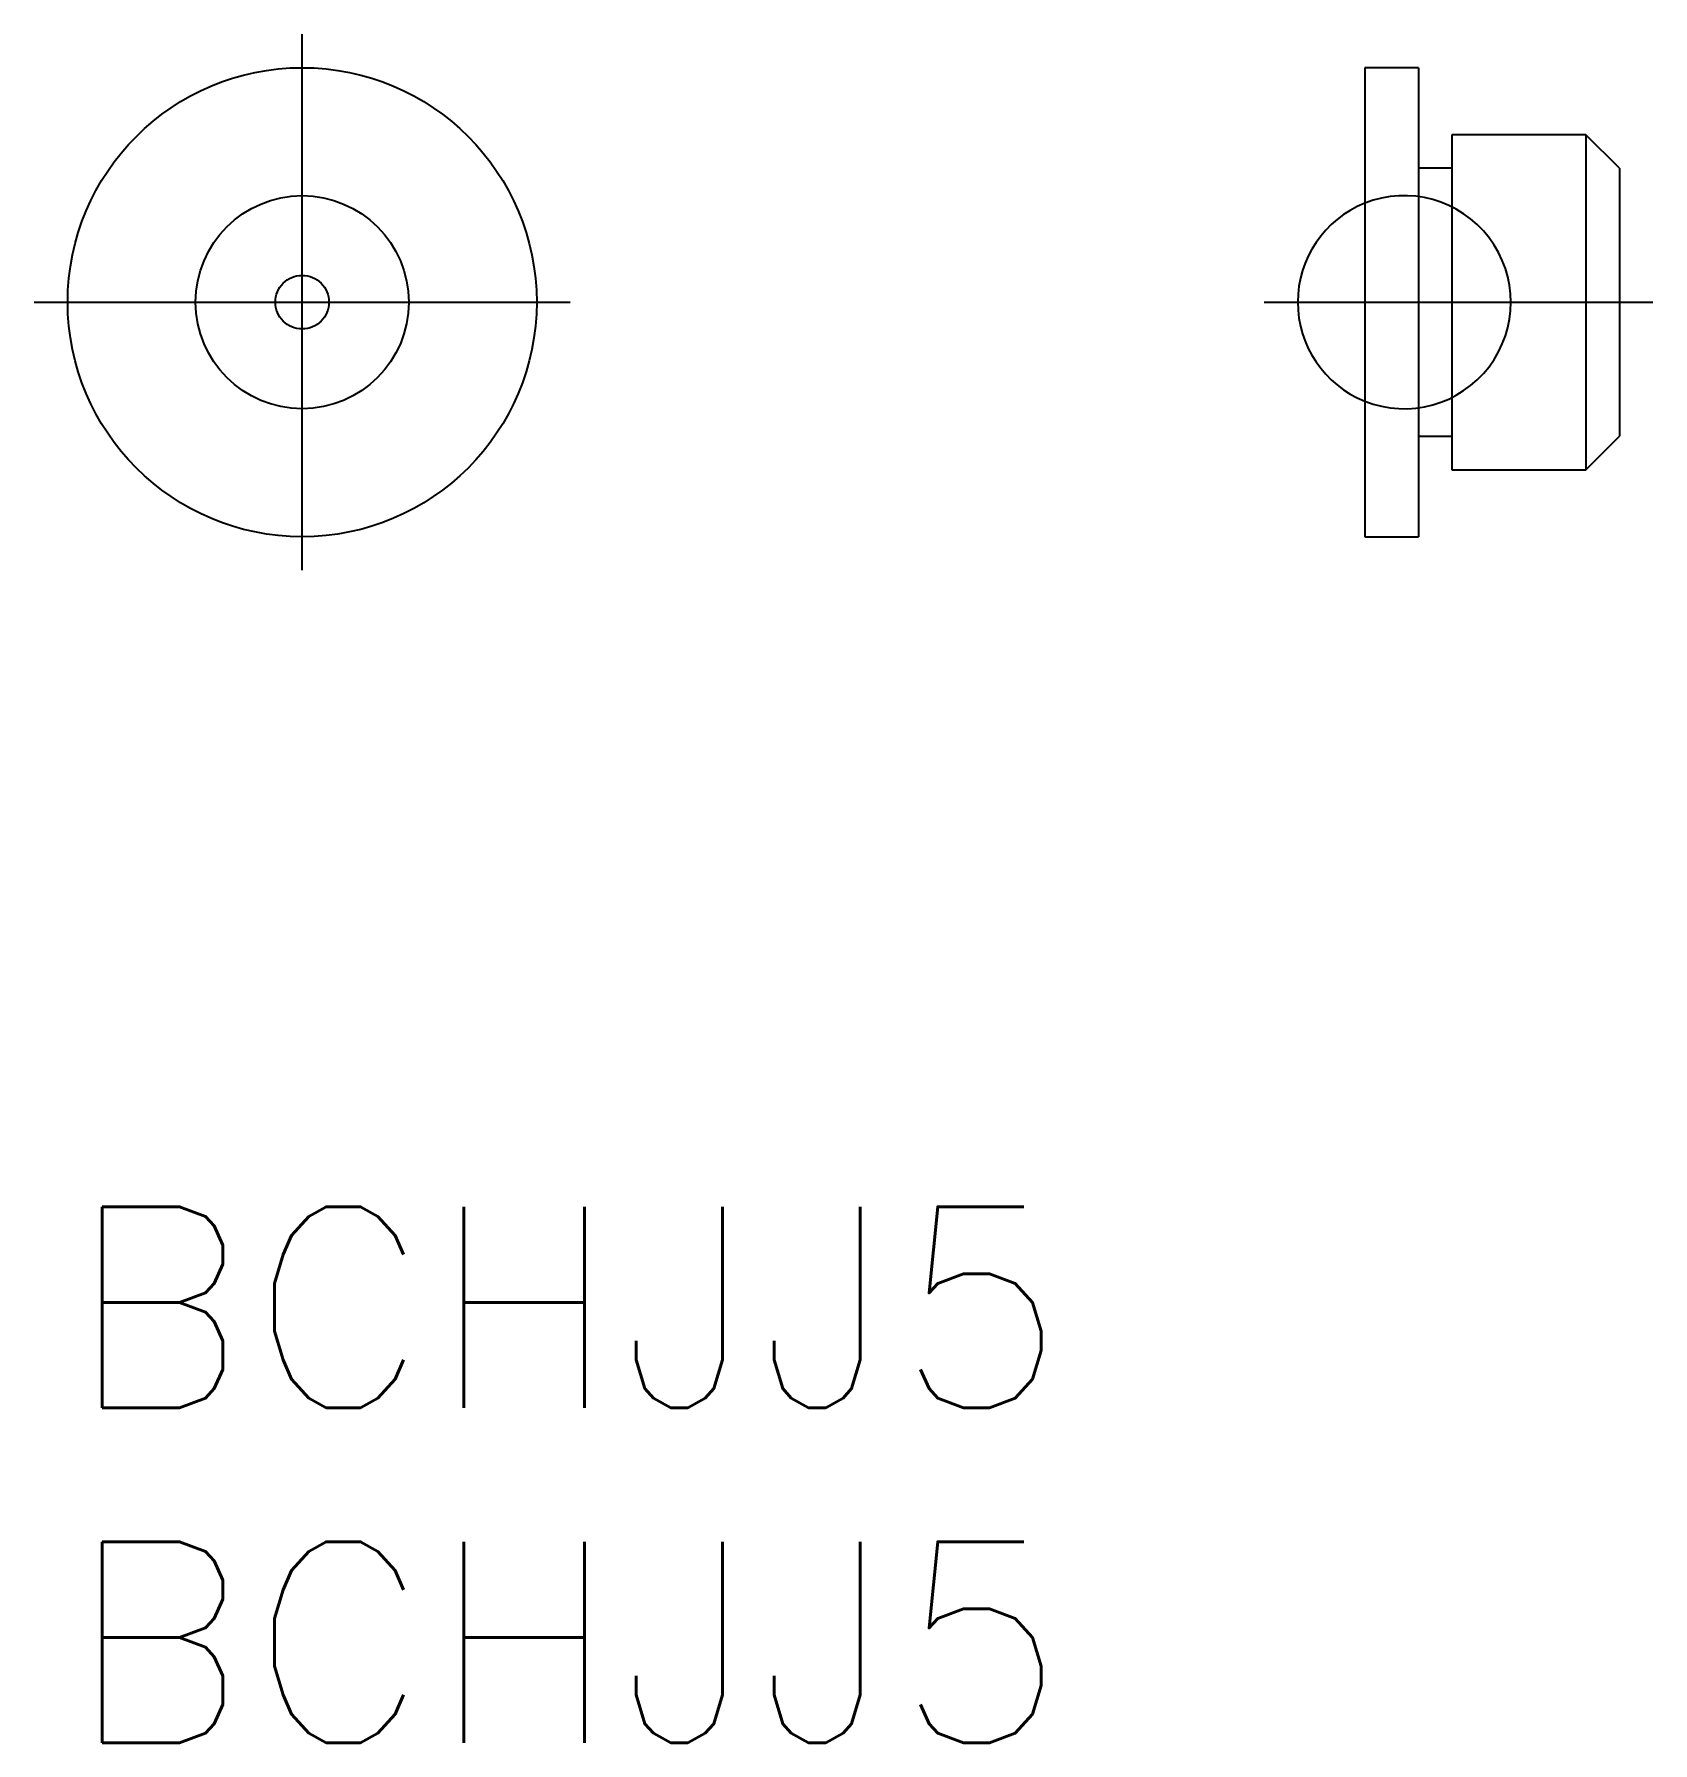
# Model space of a CAD drawing. Extents: x -0.5 to 23.7, y -8 to 17.5.
import ezdxf

# ---------------------------------------------------------------- set-up
doc = ezdxf.new("R2010")
doc.units = 0
doc.header["$LTSCALE"] = 0.5
doc.linetypes.add('CENTER', pattern=[50.8, 31.75, -6.35, 6.35, -6.35])
doc.linetypes.add('DASHED', pattern=[19.05, 12.7, -6.35])
for name, color, linetype in [('MSM_CENTER', 1, 'CENTER'), ('MSM_CONTINUOUS', 7, 'CONTINUOUS'), ('MSM_DASHED', 4, 'DASHED'), ('MSM_PART_NUMBER', 7, 'CONTINUOUS')]:
    doc.layers.add(name, color=color, linetype=linetype)
doc.styles.get("Standard").update_dxf_attribs({"font": 'txt.shx', "height": 3, "bigfont": 'bigfont.shx'})

# ---------------------------------------------------------------- blocks, each defined once
blk = doc.blocks.new('*U2')
at = {"layer": 'MSM_PART_NUMBER'}
blk.add_text('BCHJJ5', height=3, dxfattribs=at).set_placement((0, -3))
blk = doc.blocks.new('*U3')
at = {"layer": 'MSM_PART_NUMBER'}
blk.add_text('BCHJJ5', height=3, dxfattribs=at).set_placement((0, -8))

msp = doc.modelspace()

# ---------------------------------------------------------------- linework, layer by layer
at = {"layer": 'MSM_CENTER'}
for p, q in [((3.5, 9.5), (3.5, 17.5)), ((-0.5, 13.5), (7.5, 13.5)), ((17.858, 13.5), (23.658, 13.5))]:
    msp.add_line(p, q, dxfattribs=at)
at = {"layer": 'MSM_CONTINUOUS'}
for p, q in [((20.158, 17), (19.358, 17)), ((19.358, 17), (19.358, 10)), ((20.158, 17), (20.158, 10)), ((22.658, 16), (20.658, 16)), ((20.658, 16), (20.658, 11)), ((23.158, 15.5), (22.658, 16)), ((22.658, 16), (22.658, 11)), ((20.658, 15.5), (20.158, 15.5)), ((23.158, 15.5), (23.158, 11.5)), ((20.158, 11.5), (20.658, 11.5)), ((22.658, 11), (23.158, 11.5)), ((20.658, 11), (22.658, 11)), ((19.358, 10), (20.158, 10))]:
    msp.add_line(p, q, dxfattribs=at)
for radius in [3.5, 1.59]:
    msp.add_circle((3.5, 13.5), radius, dxfattribs=at)
msp.add_arc((19.948, 13.5), 1.59, 111.7816, 248.2184, dxfattribs=at)
at = {"layer": 'MSM_DASHED'}
msp.add_circle((3.5, 13.5), 0.4, dxfattribs=at)
msp.add_arc((19.948, 13.5), 1.59, 248.2184, 111.7816, dxfattribs=at)

# ---------------------------------------------------------------- block references
at = {"layer": 'MSM_CONTINUOUS'}
for name in ['*U2', '*U3']:
    msp.add_blockref(name, (0, 0), dxfattribs=at)

doc.saveas('drawing.dxf')
